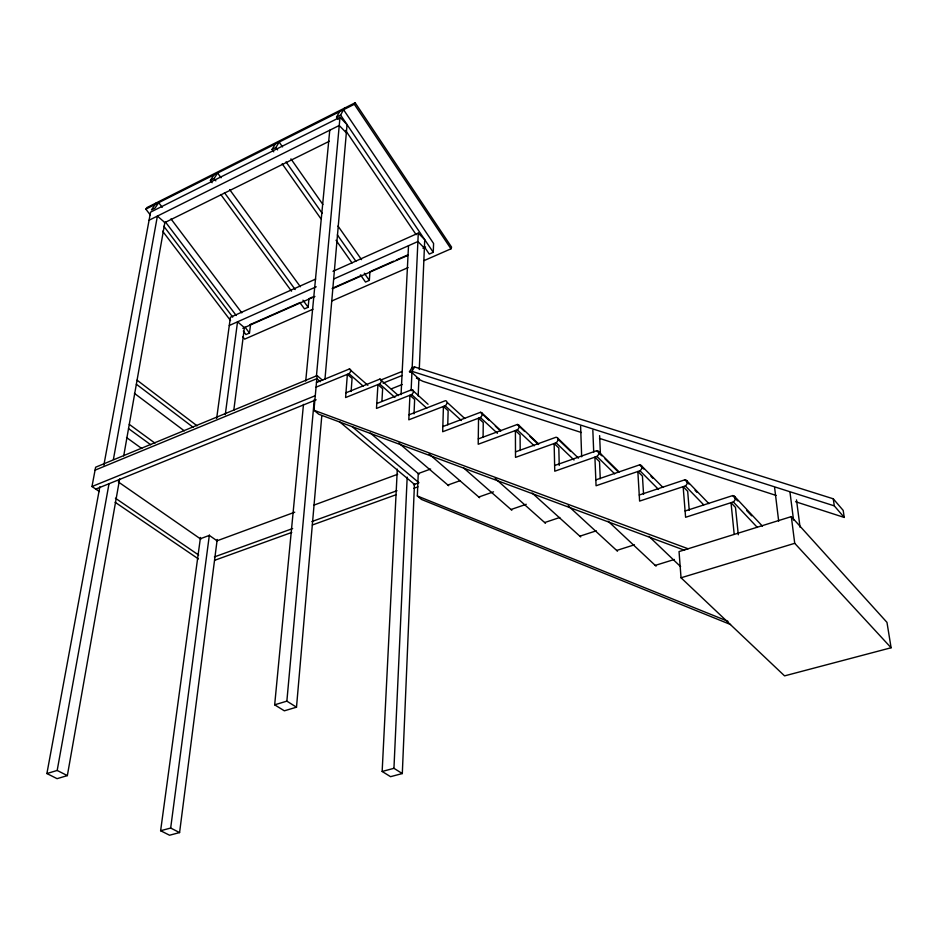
<?xml version="1.0" encoding="UTF-8"?>
<svg xmlns="http://www.w3.org/2000/svg" width="938" height="938" viewBox="0 0 938 938"><rect width="100%" height="100%" fill="white"/><g stroke="black" fill="none" stroke-linecap="round" stroke-linejoin="round"><path stroke-width="1.41" d="M483.093 437.002L483.246 422.557L478.544 418.207L478.204 444.249L517.295 429.85A3.6 2.474 -46.6 0 0 519.171 426.462A3.6 2.474 -46.6 0 0 517.272 424.48L478.274 438.914M447.754 424.762L448.141 410.738L443.428 406.459L442.677 431.738L480.362 417.527A3.518 2.357 -47.2 0 0 482.214 414.233A3.518 2.357 -47.2 0 0 480.432 412.31L442.83 426.556M424.351 246.8L429.264 254.069L433.262 252.31L433.591 243.505L343.554 109.711M730.561 624.532L421.514 499.462L417.34 495.991L418.242 473.561L430.624 469.035M397.313 469.152L382.153 771.47L390.548 776.676L402.308 773.557L414.479 483.738M418.172 395.918L418.911 378.354M419.274 369.572L424.726 239.671L418.278 233.116L332.99 271.317M414.01 413.904L414.643 399.471L409.929 395.261L408.804 419.814L445.187 405.791A3.435 2.251 -47.7 0 0 447.004 402.578A3.435 2.251 -47.7 0 0 445.327 400.725L409.038 414.784M402.308 773.557L393.948 768.316L407.186 477.125M411.114 390.783L411.97 371.765M412.11 368.833L418.278 233.116M401.042 394.675L408.511 245.709M381.907 401.335L382.645 388.719L377.944 384.557L376.478 408.429L411.618 394.593A3.353 2.146 -48.1 0 0 413.424 391.463A3.353 2.146 -48.1 0 0 411.841 389.669L376.771 403.539M360.462 274.893L365.515 282.068L369.338 280.38L369.947 271.645M351.105 391.474L352.067 378.424L347.365 374.321L345.594 397.548L379.573 383.9A3.283 2.052 -48.4 0 0 381.356 380.84A3.283 2.052 -48.4 0 0 379.867 379.116L345.958 392.799M303.478 404.395L274.67 704.825L284.343 710.816L296.502 707.193L321.804 415.64M324.97 379.198L347.06 124.625L339.99 117.273L150.572 212.152L103.848 465.178M296.502 707.193L286.864 701.143L314.312 399.471M316.434 376.15L339.99 117.273M684.541 550.254L318.768 414.244L313.96 410.258L317.103 375.61L95.617 467.218L91.983 486.529L99.393 491.559M305.718 381.063L329.766 130.218M300.16 302.974L304.475 308.872L308.133 307.265L308.989 298.589M243.317 331.079L245.967 334.573L249.485 333.025L250.563 324.431M200.474 537.462L160.621 830.728L169.555 835.23L179.58 832.569L217.206 539.467M233.785 410.328L244.396 327.62L237.537 321.816L225.272 414.655M160.621 830.728L170.669 828.043L209.373 535.047M216.655 418.407L230.396 317.279L315.672 279.078M99.85 486.799L46.9 773.545L57.077 778.669L67.348 775.609L119.654 478.919M123.722 455.868L164.853 222.552L157.396 216.08L113.404 459.421M46.9 773.545L57.183 770.45L108.984 483.902M424.175 260.553L450.967 248.828L451.6 247.163L355.162 102.77L146.938 207.579L145.859 209.139L150.268 214.943M145.859 209.139L354.341 104.282L355.162 102.77M338.196 119.501L336.554 117.086L340.6 115.057L344.387 108.198M336.554 117.086L339.521 111.739M273.732 151.827L272.055 149.435L275.913 147.489L279.161 142.095L282.526 146.891M272.055 149.435L275.315 144.03M581.396 432.524L422.839 381.297L416.413 378.061L418.887 378.858L411.934 372.515L409.472 371.729L412.169 367.403L414.631 366.981L833.261 498.805L843.192 510.413L844.247 517.448L795.576 501.724M409.472 371.729L411.923 371.319L414.631 366.981M212.14 182.711L210.405 180.354L214.11 178.501L217.616 173.049L221.063 177.786M210.405 180.354L213.934 174.902M156.271 202.878L151.44 209.924L154.981 208.154L158.721 202.667L162.227 207.31M149.083 220.219L339.239 125.493L346.345 132.833M164.42 222.775L329.332 141.251M229.282 325.498L316.223 286.793M333.623 279.043L417.891 241.535L424.375 248.078M249.731 324.794L300.359 302.411M309.681 298.284L312.342 297.112M332.333 288.271L361.646 275.315M370.967 271.188L393.62 261.174M396.282 260.002L408.276 254.702M422.932 248.218L425.594 247.034M242.836 328.312L314.91 296.455M332.275 288.787L408.358 255.159M312.975 309.223L244.654 339.134L242.895 336.812M331.735 301.016L408.089 267.6M95.066 470.161L316.821 378.671L320.374 381.696M316.469 382.516L349.299 369.021L367.872 385.307M316.059 387.148L348.948 373.676A3.201 1.958 -48.7 0 0 350.706 370.698A3.201 1.958 -48.7 0 0 349.299 369.021M91.983 486.529L315.285 395.695M95.77 489.097L316.153 399.799M380.617 380.113L402.214 371.413M383.079 383.114L402.003 375.517M391.31 388.86L402.179 384.521M200.298 538.764L209.326 535.41L217.03 540.804M216.526 540.991L294.743 512.195M313.949 505.113L397.653 474.288M214.415 556.914L292.656 528.54M311.873 521.563L396.985 490.703M413.459 484.723L418.958 482.73L352.219 426.708M214.978 560.185L291.777 532.432M312.354 524.999L396 494.76M413.834 488.323L417.949 486.834M515.49 451.882L555.976 437.26A3.693 2.603 -45.9 0 1 557.993 439.324A3.693 2.603 -45.9 0 1 556.105 442.795L515.513 457.392L515.408 430.542L520.098 434.951L520.191 450.475M447.883 485.052L460.089 480.678M554.628 465.518L596.697 450.697L601.915 455.833M478.779 497.023L493.529 491.84M596.697 450.697A3.787 2.744 -45.1 0 1 598.854 452.843A3.787 2.744 -45.1 0 1 596.943 456.419L554.757 471.204L554.147 443.498L558.814 447.977L559.236 465.447M595.818 479.881L639.599 464.861A3.893 2.884 -44.1 0 1 641.897 467.101A3.893 2.884 -44.1 0 1 639.962 470.782L596.064 485.755L594.903 457.134L599.534 461.672L600.261 478.814M511.011 509.51L526.253 504.281M544.673 522.548L559.798 517.483M639.247 495.018L684.857 479.81A4.01 3.037 -42.9 0 1 687.308 482.132A4.01 3.037 -42.9 0 1 685.35 485.931L639.61 501.091L637.84 471.497L642.436 476.105L643.562 494.385M579.86 536.184L596.275 530.826M685.092 510.987L732.672 495.592A4.127 3.213 -41.3 0 1 735.298 498.019A4.127 3.213 -41.3 0 1 733.317 501.936L685.596 517.284L683.145 486.658L687.683 491.324L689.231 510.249M616.676 550.454L634.405 544.814M791.32 516.615L679.042 551.591L681.035 577.785L784.567 675.876L891.1 647.759L886.973 622.375L791.32 516.615L794.721 543.313L891.1 647.759M655.24 565.391L674.328 559.482M681.035 577.785L794.721 543.313M274.67 704.825L286.864 701.143M382.153 771.47L393.948 768.316M411.923 371.319L834.304 505.875L844.247 517.448M599.476 438.363L776.101 495.428M313.96 410.258L688.105 548.765M417.34 495.991L727.982 621.319M57.183 770.45L67.348 775.609M170.669 828.043L179.58 832.569M115.093 502.24L198.434 558.931M115.409 498.207L198.68 555.05M118.305 481.921L200.849 539.151M126.513 437.507L141.755 448.516M128.529 428.596L150.76 444.788M129.28 424.363L154.958 443.135M134.427 393.362L184.282 430.847M136.35 384.228L193.064 427.224M137.065 380.171L197.109 425.84M339.826 421.994L414.455 484.371M370.322 433.039L419.063 474.253M317.103 375.61L322.66 380.359M398.802 443.064L448.692 485.732M429.135 454.039L479.611 497.738M348.948 373.676L363.182 386.116M463.607 467.91L511.831 510.237M379.573 383.9L394.91 397.466M379.867 379.116L398.439 395.613M495.17 478.486L545.482 523.275M411.618 394.593L426.778 408.194M411.841 389.669L428.045 404.266M532.151 493.036L580.692 536.946M445.187 405.791L461.39 420.541M447.485 402.695L464.732 418.465M568.123 505.781L617.497 551.216M480.362 417.527L497.421 433.309M480.432 412.31L488.933 420.224M495.323 426.145L500.634 431.093M481.733 412.849L500.88 430.648M608.07 521.176L656.049 566.153M517.295 429.85L534.261 445.831M518.644 425.043L538.74 444.073M517.272 424.48L524.67 431.48M529.97 436.487L538.435 444.495M648.908 536.313L680.625 566.658M556.105 442.795L574.009 459.995M557.43 437.847L578.441 458.131M558.075 439.289L570.691 451.448M596.943 456.419L614.695 473.842M598.221 451.319L619.057 471.873M605.033 458.916L618.588 472.271M639.962 470.782L658.546 489.448M641.217 465.518L662.849 487.361M639.599 464.861L643.726 469.023M650.937 476.305L653 478.38M685.35 485.931L703.688 504.832M686.557 480.491L708.917 503.659M684.857 479.81L688.926 484.02M695.023 490.34L697.051 492.438M733.317 501.936L757.353 527.437M734.466 496.319L762.442 526.159M732.672 495.592L737.667 500.927M746.66 510.507L751.655 515.841M163.81 226.234L232.718 317.091M162.614 231.194L230.537 320.562M165.58 222.154L236.235 315.52M245.064 327.186L249.485 333.025M170.974 218.906L241.816 312.835M214.11 178.501L215.834 180.858M224.463 192.677L295.2 289.549M302.962 300.172L308.133 307.265M220.77 194.494L291.53 291.19M229.681 189.628L300.371 286.747M282.162 163.775L320.89 218.73M336.05 240.245L352.043 262.945M275.913 147.489L277.601 149.892M286.02 161.864L322.215 213.336M337.363 234.887L355.877 261.233M364.296 273.204L369.338 280.38M290.932 158.885L322.871 204.472M338.008 226.058L361.54 259.65M340.6 115.057L433.262 252.31M345.583 130.417L416.144 234.676M354.341 104.282L450.967 248.828M833.261 498.805L834.304 505.875M796.491 499.895L800.067 527.262M790.03 492.626L793.548 520.074M774.636 487.772L778.681 521.141M738.3 534.754L735.486 507.411L731.007 502.674L734.208 534.402M599.616 435.642L600.437 454.578M592.839 430.272L593.719 452.186M580.622 426.38L581.666 456.806"/></g></svg>
